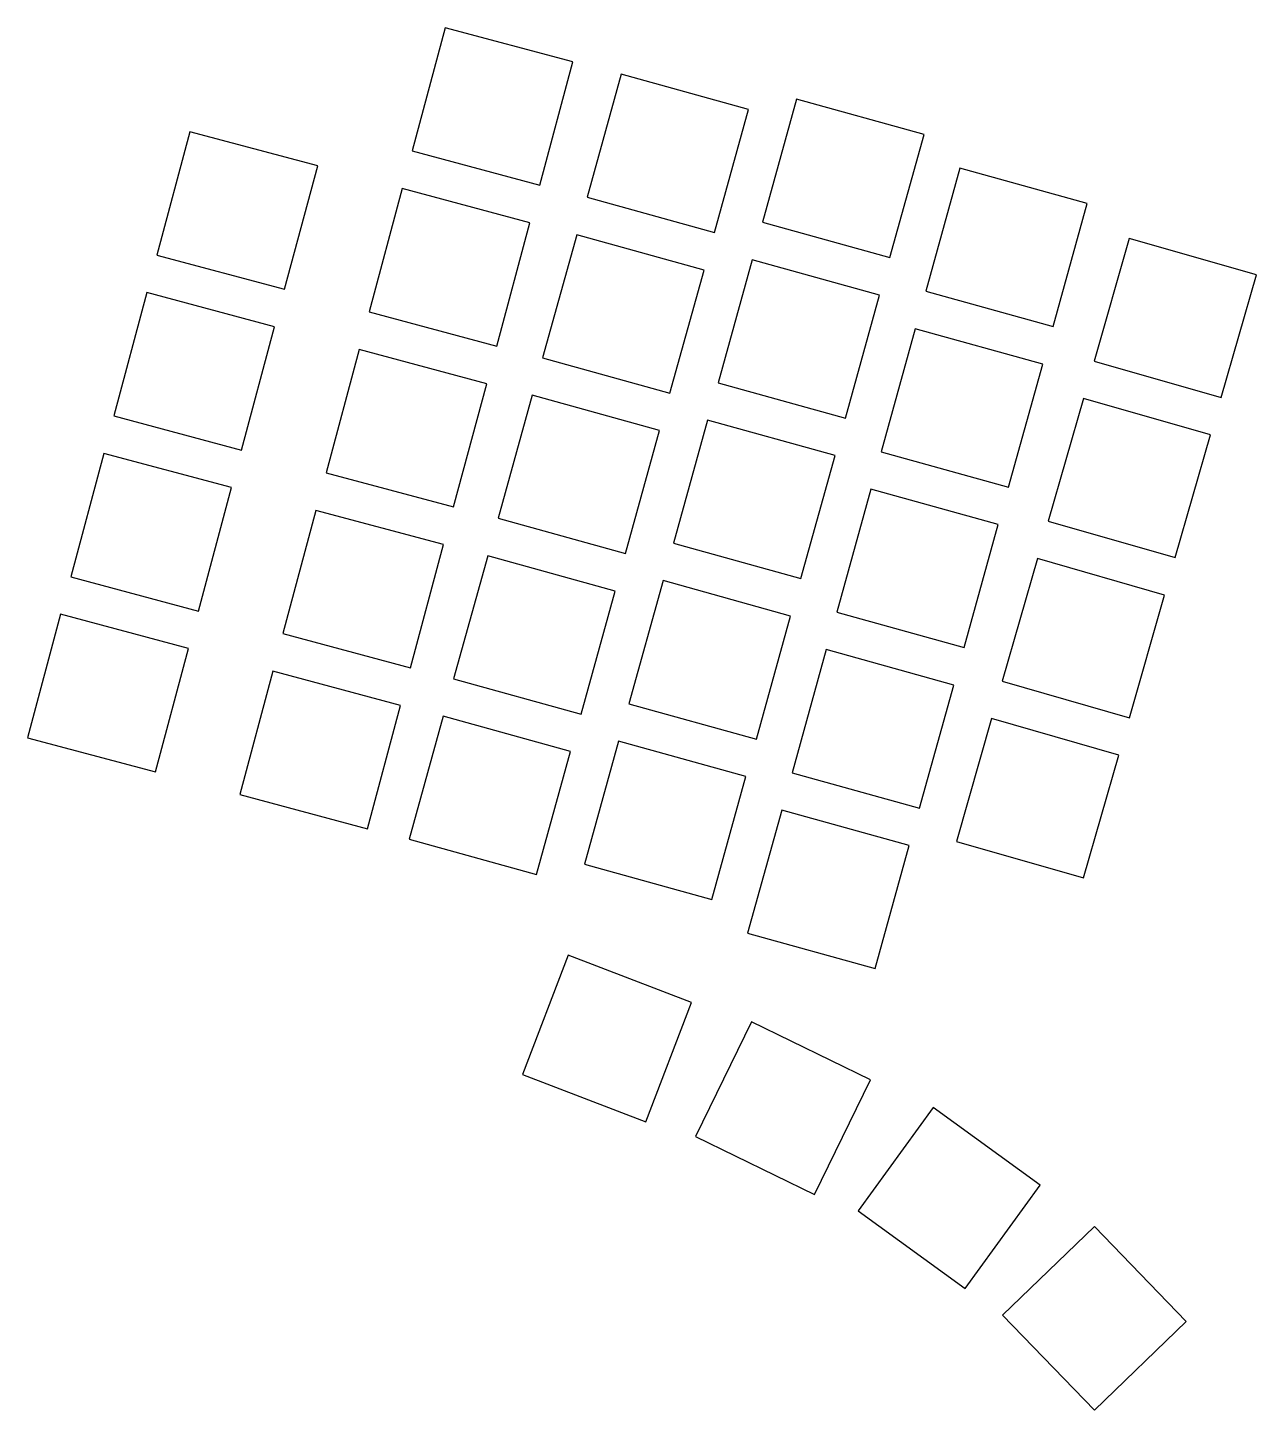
# Model space of a CAD drawing. Header units: millimetres. Extents: x 102 to 236, y -245 to -93.
import ezdxf

# ---------------------------------------------------------------- set-up
doc = ezdxf.new("R2010")
doc.units = ezdxf.units.MM

msp = doc.modelspace()

# ---------------------------------------------------------------- linework, layer by layer
for p, q in [((147.63, -93.42), (144.02, -106.89)), ((161.58, -97.16), (147.63, -93.42)), ((157.97, -110.63), (161.58, -97.16)), ((166.86, -98.51), (163.13, -111.95)), ((180.79, -102.37), (166.86, -98.51)), ((177.06, -115.81), (180.79, -102.37)), ((186.03, -101.23), (182.3, -114.67)), ((199.96, -105.09), (186.03, -101.23)), ((119.73, -104.79), (116.12, -118.26)), ((133.69, -108.52), (119.73, -104.79)), ((196.23, -118.53), (199.96, -105.09)), ((144.02, -106.89), (157.97, -110.63)), ((130.08, -122), (133.69, -108.52)), ((203.86, -108.77), (200.14, -122.21)), ((217.79, -112.63), (203.86, -108.77)), ((142.92, -111), (139.31, -124.47)), ((156.87, -114.74), (142.92, -111)), ((163.13, -111.95), (177.06, -115.81)), ((214.06, -126.07), (217.79, -112.63)), ((153.26, -128.21), (156.87, -114.74)), ((182.3, -114.67), (196.23, -118.53)), ((162, -116.05), (158.27, -129.49)), ((175.92, -119.91), (162, -116.05)), ((222.39, -116.44), (218.54, -129.85)), ((236.28, -120.42), (222.39, -116.44)), ((116.12, -118.26), (130.08, -122)), ((181.17, -118.77), (177.44, -132.21)), ((195.09, -122.63), (181.17, -118.77)), ((172.19, -133.35), (175.92, -119.91)), ((232.43, -133.83), (236.28, -120.42)), ((115.02, -122.36), (111.41, -135.84)), ((128.98, -126.1), (115.02, -122.36)), ((200.14, -122.21), (214.06, -126.07)), ((191.36, -136.07), (195.09, -122.63)), ((139.31, -124.47), (153.26, -128.21)), ((125.37, -139.58), (128.98, -126.1)), ((199, -126.31), (195.27, -139.75)), ((212.93, -130.17), (199, -126.31)), ((138.21, -128.58), (134.6, -142.05)), ((152.16, -132.32), (138.21, -128.58)), ((158.27, -129.49), (172.19, -133.35)), ((218.54, -129.85), (232.43, -133.83)), ((209.2, -143.61), (212.93, -130.17)), ((148.55, -145.79), (152.16, -132.32)), ((177.44, -132.21), (191.36, -136.07)), ((157.13, -133.58), (153.41, -147.03)), ((171.06, -137.45), (157.13, -133.58)), ((217.37, -133.93), (213.52, -147.34)), ((231.26, -137.92), (217.37, -133.93)), ((111.41, -135.84), (125.37, -139.58)), ((167.33, -150.89), (171.06, -137.45)), ((176.3, -136.31), (172.58, -149.75)), ((190.23, -140.17), (176.3, -136.31)), ((227.41, -151.33), (231.26, -137.92)), ((110.31, -139.94), (106.7, -153.42)), ((124.27, -143.68), (110.31, -139.94)), ((186.5, -153.61), (190.23, -140.17)), ((195.27, -139.75), (209.2, -143.61)), ((134.6, -142.05), (148.55, -145.79)), ((120.66, -157.16), (124.27, -143.68)), ((194.14, -143.85), (190.41, -157.29)), ((208.06, -147.71), (194.14, -143.85)), ((133.5, -146.16), (129.89, -159.63)), ((147.45, -149.9), (133.5, -146.16)), ((153.41, -147.03), (167.33, -150.89)), ((204.33, -161.15), (208.06, -147.71)), ((213.52, -147.34), (227.41, -151.33)), ((143.84, -163.37), (147.45, -149.9)), ((172.58, -149.75), (186.5, -153.61)), ((152.27, -151.12), (148.54, -164.57)), ((166.19, -154.98), (152.27, -151.12)), ((212.35, -151.43), (208.51, -164.84)), ((226.24, -155.41), (212.35, -151.43)), ((106.7, -153.42), (120.66, -157.16)), ((171.44, -153.84), (167.71, -167.29)), ((185.36, -157.71), (171.44, -153.84)), ((162.47, -168.43), (166.19, -154.98)), ((222.4, -168.82), (226.24, -155.41)), ((105.6, -157.52), (101.99, -171)), ((119.56, -161.26), (105.6, -157.52)), ((181.64, -171.15), (185.36, -157.71)), ((190.41, -157.29), (204.33, -161.15)), ((129.89, -159.63), (143.84, -163.37)), ((115.95, -174.74), (119.56, -161.26)), ((189.27, -161.38), (185.55, -174.83)), ((203.2, -165.25), (189.27, -161.38)), ((128.79, -163.74), (125.17, -177.21)), ((142.74, -167.48), (128.79, -163.74)), ((148.54, -164.57), (162.47, -168.43)), ((199.47, -178.69), (203.2, -165.25)), ((208.51, -164.84), (222.4, -168.82)), ((139.13, -180.95), (142.74, -167.48)), ((167.71, -167.29), (181.64, -171.15)), ((147.41, -168.66), (143.68, -182.1)), ((161.33, -172.52), (147.41, -168.66)), ((207.34, -168.92), (203.49, -182.33)), ((221.23, -172.91), (207.34, -168.92)), ((101.99, -171), (115.95, -174.74)), ((166.58, -171.38), (162.85, -184.83)), ((180.5, -175.24), (166.58, -171.38)), ((157.6, -185.96), (161.33, -172.52)), ((217.38, -186.32), (221.23, -172.91)), ((176.77, -188.69), (180.5, -175.24)), ((185.55, -174.83), (199.47, -178.69)), ((125.17, -177.21), (139.13, -180.95)), ((184.41, -178.92), (180.68, -192.37)), ((198.33, -182.78), (184.41, -178.92)), ((143.68, -182.1), (157.6, -185.96)), ((194.61, -196.23), (198.33, -182.78)), ((203.49, -182.33), (217.38, -186.32)), ((162.85, -184.83), (176.77, -188.69)), ((180.68, -192.37), (194.61, -196.23)), ((161.06, -194.76), (156.06, -207.79)), ((174.55, -199.94), (161.06, -194.76)), ((169.55, -212.97), (174.55, -199.94)), ((181.1, -202.05), (174.99, -214.59)), ((194.09, -208.38), (181.1, -202.05)), ((156.06, -207.79), (169.55, -212.97)), ((187.98, -220.92), (194.09, -208.38)), ((200.95, -211.42), (192.75, -222.7)), ((212.64, -219.91), (200.95, -211.42)), ((174.99, -214.59), (187.98, -220.92)), ((204.44, -231.2), (212.64, -219.91)), ((192.75, -222.7), (204.44, -231.2)), ((218.58, -224.42), (208.55, -234.11)), ((228.62, -234.81), (218.58, -224.42)), ((208.55, -234.11), (218.59, -244.5)), ((218.59, -244.5), (228.62, -234.81))]:
    msp.add_line(p, q)

doc.saveas('drawing.dxf')
